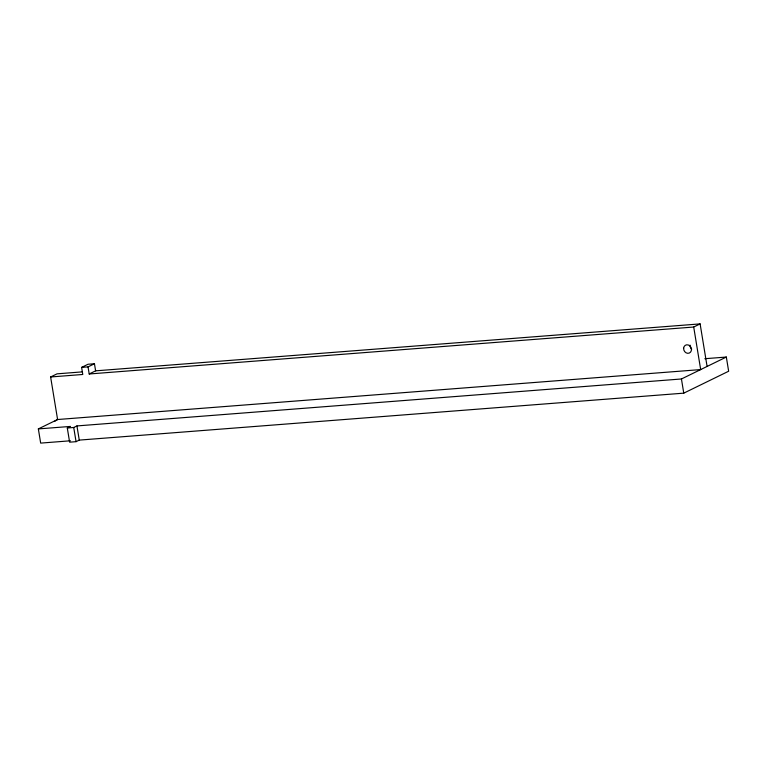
<?xml version="1.0" encoding="UTF-8"?>
<svg xmlns="http://www.w3.org/2000/svg" width="767" height="767" viewBox="0 0 767 767"><rect width="100%" height="100%" fill="white"/><g stroke="black" fill="none" stroke-linecap="round" stroke-linejoin="round"><path stroke-width="1.15" d="M54.601 421.351L57.592 419.52L700.674 369.579L693.713 327.03L700.118 323.895L707.088 366.444M70.449 440.785L40.67 443.105L38.35 428.916L57.592 419.52L50.622 376.981L57.036 373.845L82.04 371.899M50.622 376.981L82.778 374.478L81.618 367.383L88.023 364.258L94.456 363.759L95.616 370.844L89.202 373.98L88.042 366.885L94.456 363.759M704.825 358.716L726.33 357.048L728.65 371.228L683.761 393.155L79.26 440.105L76.048 441.667L69.624 442.175L67.295 427.986L70.506 426.423L38.35 428.916M67.295 427.986L73.728 427.487L76.94 425.925L681.441 378.975L726.33 357.048M81.618 367.383L88.042 366.885M95.616 370.844L700.118 323.895M89.202 373.98L693.713 327.03M681.441 378.975L683.761 393.155M76.94 425.925L79.26 440.105M73.728 427.487L76.048 441.667M691.729 349.138A4.372 3.806 64 0 1 690.051 345.112M683.637 348.237A4.372 3.806 64 0 0 689.217 353.088A4.372 3.806 64 0 0 689.782 345.831A4.372 3.806 64 0 0 683.637 348.237"/></g></svg>
